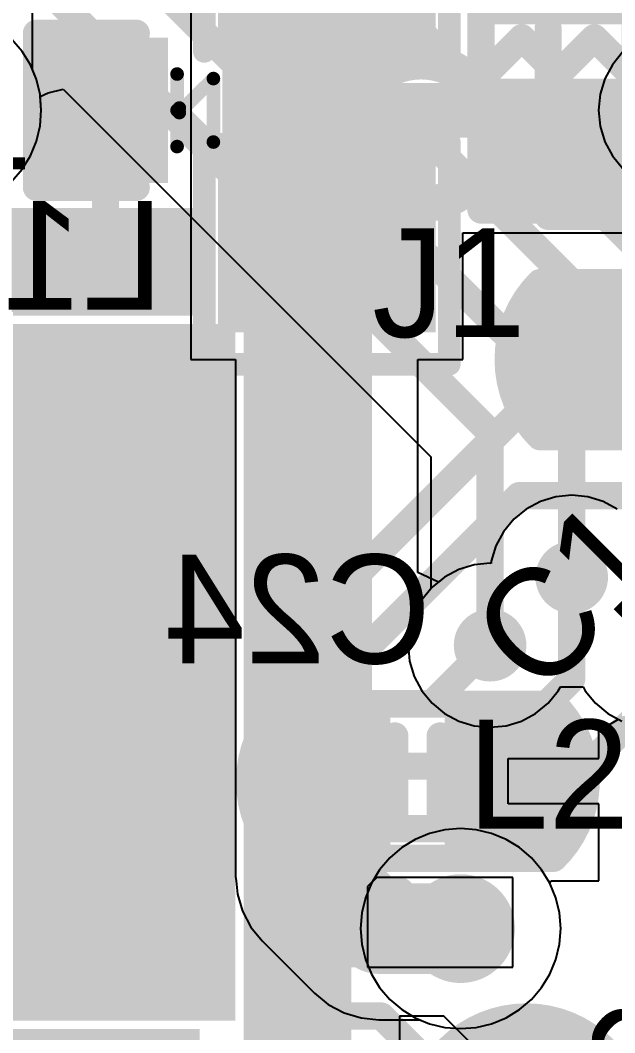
# Model space of a CAD drawing. Extents: x 122.9 to 153, y 141.4 to 165.6.
# Drawn here: x 142.27 to 145.6, y 153.17 to 158.84 of the extents above; entities that cross this region are included whole.
import ezdxf

# ---------------------------------------------------------------- set-up
doc = ezdxf.new("R2010")
doc.units = 0
doc.layers.get('0').update_dxf_attribs({"linetype": 'CONTINUOUS'})
for name, color, linetype in [('BOTTOMLAYER', 5, 'CONTINUOUS'), ('BOTTOMOVERLAY', 54, 'CONTINUOUS'), ('BOTTOMPASTE', 16, 'CONTINUOUS'), ('BOTTOMSOLDER', 6, 'CONTINUOUS'), ('MIDLAYER1', 16, 'CONTINUOUS'), ('MIDLAYER2', 76, 'CONTINUOUS'), ('MULTILAYER', 9, 'CONTINUOUS'), ('TOPLAYER', 1, 'CONTINUOUS'), ('TOPOVERLAY', 2, 'CONTINUOUS'), ('TOPPASTE', 8, 'CONTINUOUS'), ('TOPSOLDER', 216, 'CONTINUOUS')]:
    doc.layers.add(name, color=color, linetype=linetype)

# ---------------------------------------------------------------- blocks, each defined once
blk = doc.blocks.new('C0402_25')
at = {"layer": 'TOPLAYER'}
for points in [[(-0.762003, -0.304803), (-0.254003, -0.304803), (-0.762003, 0.304797), (-0.254003, 0.304797)], [(0.253997, -0.3048), (0.761997, -0.3048), (0.253997, 0.3048), (0.761997, 0.3048)]]:
    blk.add_solid(points, dxfattribs=at)
at = {"layer": 'TOPOVERLAY', "const_width": 0.1524}
for points in [[(-0.762005, -0.431797, -0.413008), (-0.762005, 0.431792)], [(0.762, 0.431803, -0.423003), (0.762, -0.431797)]]:
    blk.add_lwpolyline(points, format="xyb", dxfattribs=at)
at = {"layer": 'TOPOVERLAY', "const_width": 0.0762}
for points in [[(-0.800105, 0.431792, 1), (-0.723905, 0.431792, 1)], [(-0.8001, 0.431797, 1), (-0.7239, 0.431797, 1)], [(0.723897, 0.431795, 1), (0.800097, 0.431795, 1)], [(0.7239, 0.431803, 1), (0.8001, 0.431803, 1)], [(-0.1651, 0.253997, 1), (-0.0889, 0.253997, 1)], [(0.088903, 0.254, 1), (0.165103, 0.254, 1)], [(-0.1651, -0.254, 1), (-0.0889, -0.254, 1)], [(0.0889, -0.254005, 1), (0.1651, -0.254005, 1)], [(-0.800105, -0.431797, 1), (-0.723905, -0.431797, 1)], [(-0.8001, -0.431797, 1), (-0.7239, -0.431797, 1)], [(0.7239, -0.431797, 1), (0.8001, -0.431797, 1)], [(0.7239, -0.4318, 1), (0.8001, -0.4318, 1)]]:
    blk.add_lwpolyline(points, format="xyb", close=True, dxfattribs=at)
at = {"layer": 'TOPOVERLAY', "const_width": 0.1524}
for points in [[(-0.762, 0.431797), (0.761997, 0.431795)], [(-0.127, -0.254), (-0.127, 0.253997)], [(0.127, -0.254005), (0.127003, 0.254)], [(-0.762, -0.431797), (0.762, -0.4318)]]:
    blk.add_lwpolyline(points, dxfattribs=at)
at = {"layer": 'TOPPASTE'}
for points in [[(-0.762003, -0.304803), (-0.254003, -0.304803), (-0.762003, 0.304797), (-0.254003, 0.304797)], [(0.253997, -0.3048), (0.761997, -0.3048), (0.253997, 0.3048), (0.761997, 0.3048)]]:
    blk.add_solid(points, dxfattribs=at)
at = {"layer": 'TOPSOLDER'}
for points in [[(-0.863603, -0.406403), (-0.152403, -0.406403), (-0.863603, 0.406397), (-0.152403, 0.406397)], [(0.152397, -0.4064), (0.863597, -0.4064), (0.152397, 0.4064), (0.863597, 0.4064)]]:
    blk.add_solid(points, dxfattribs=at)
blk = doc.blocks.new('C0402_28')
at = {"layer": 'TOPLAYER'}
for points in [[(-0.761995, -0.304803), (-0.253995, -0.304803), (-0.761995, 0.304797), (-0.253995, 0.304797)], [(0.253997, -0.3048), (0.761997, -0.3048), (0.253997, 0.3048), (0.761997, 0.3048)]]:
    blk.add_solid(points, dxfattribs=at)
at = {"layer": 'TOPOVERLAY', "const_width": 0.1524}
for points in [[(-0.762005, -0.431797, -0.413008), (-0.762005, 0.431792)], [(0.761995, 0.431803, -0.423003), (0.761995, -0.431797)]]:
    blk.add_lwpolyline(points, format="xyb", dxfattribs=at)
at = {"layer": 'TOPOVERLAY', "const_width": 0.0762}
for points in [[(-0.800105, 0.431792, 1), (-0.723905, 0.431792, 1)], [(-0.8001, 0.431795, 1), (-0.7239, 0.431795, 1)], [(0.723895, 0.431803, 1), (0.800095, 0.431803, 1)], [(0.7239, 0.431795, 1), (0.8001, 0.431795, 1)], [(-0.1651, 0.254, 1), (-0.0889, 0.254, 1)], [(0.088903, 0.254, 1), (0.165103, 0.254, 1)], [(-0.1651, -0.254, 1), (-0.0889, -0.254, 1)], [(0.088903, -0.254, 1), (0.165103, -0.254, 1)], [(-0.800105, -0.431797, 1), (-0.723905, -0.431797, 1)], [(-0.800103, -0.4318, 1), (-0.723903, -0.4318, 1)], [(0.723895, -0.431797, 1), (0.800095, -0.431797, 1)], [(0.7239, -0.4318, 1), (0.8001, -0.4318, 1)]]:
    blk.add_lwpolyline(points, format="xyb", close=True, dxfattribs=at)
at = {"layer": 'TOPOVERLAY', "const_width": 0.1524}
for points in [[(0.762, 0.431795), (-0.762, 0.431795)], [(-0.127, -0.254), (-0.127, 0.254)], [(0.127003, -0.254), (0.127003, 0.254)], [(0.762, -0.4318), (-0.762003, -0.4318)]]:
    blk.add_lwpolyline(points, dxfattribs=at)
at = {"layer": 'TOPPASTE'}
for points in [[(-0.761995, -0.304803), (-0.253995, -0.304803), (-0.761995, 0.304797), (-0.253995, 0.304797)], [(0.253997, -0.3048), (0.761997, -0.3048), (0.253997, 0.3048), (0.761997, 0.3048)]]:
    blk.add_solid(points, dxfattribs=at)
at = {"layer": 'TOPSOLDER'}
for points in [[(-0.863595, -0.406403), (-0.152395, -0.406403), (-0.863595, 0.406397), (-0.152395, 0.406397)], [(0.152397, -0.4064), (0.863597, -0.4064), (0.152397, 0.4064), (0.863597, 0.4064)]]:
    blk.add_solid(points, dxfattribs=at)
blk = doc.blocks.new('L0603_B_36')
at = {"layer": 'BOTTOMLAYER'}
for points in [[(-1.2192, -0.508), (-0.3048, -0.508), (-1.2192, 0.508), (-0.3048, 0.508)], [(0.3048, -0.508), (1.2192, -0.508), (0.3048, 0.508), (1.2192, 0.508)]]:
    blk.add_solid(points, dxfattribs=at)
at = {"layer": 'BOTTOMOVERLAY', "const_width": 0.127}
for points in [[(-1.4986, -0.6858), (-1.4986, 0.685805)], [(-0.253997, 0.685803), (-1.4986, 0.685805)], [(0.254, 0.685803), (1.4986, 0.685805)], [(1.4986, -0.6858), (1.4986, 0.685805)], [(-0.254, -0.6858), (-1.4986, -0.6858)], [(1.4986, -0.6858), (0.254003, -0.6858)]]:
    blk.add_lwpolyline(points, dxfattribs=at)
at = {"layer": 'BOTTOMOVERLAY'}
for points, const_width in [([(-1.53035, 0.685805, 1), (-1.46685, 0.685805, 1)], 0.0635), ([(-1.53035, 0.685805, 1), (-1.46685, 0.685805, 1)], 0.0635), ([(-0.285747, 0.685803, 1), (-0.222247, 0.685803, 1)], 0.0635), ([(0.22225, 0.685803, 1), (0.28575, 0.685803, 1)], 0.0635), ([(1.46685, 0.685805, 1), (1.53035, 0.685805, 1)], 0.0635), ([(1.46685, 0.685805, 1), (1.53035, 0.685805, 1)], 0.0635), ([(0.083843, 0.268508, 1), (0.160043, 0.268508, 1)], 0.0762), ([(0.083843, 0.031486, 1), (0.160043, 0.031486, 1)], 0.0762), ([(0.083843, -0.031488, 1), (0.160043, -0.031488, 1)], 0.0762), ([(0.083843, -0.268511, 1), (0.160043, -0.268511, 1)], 0.0762), ([(-1.53035, -0.6858, 1), (-1.46685, -0.6858, 1)], 0.0635), ([(-1.53035, -0.6858, 1), (-1.46685, -0.6858, 1)], 0.0635), ([(-0.28575, -0.6858, 1), (-0.22225, -0.6858, 1)], 0.0635), ([(0.222253, -0.6858, 1), (0.285753, -0.6858, 1)], 0.0635), ([(1.46685, -0.6858, 1), (1.53035, -0.6858, 1)], 0.0635), ([(1.46685, -0.6858, 1), (1.53035, -0.6858, 1)], 0.0635)]:
    blk.add_lwpolyline(points, format="xyb", close=True, dxfattribs=dict(at, const_width=const_width))
at = {"layer": 'BOTTOMOVERLAY', "const_width": 0.1524}
for points in [[(0.121943, 0.031486, -2.04157), (0.121943, 0.268508)], [(0.121943, -0.268511, -2.04157), (0.121943, -0.031488)]]:
    blk.add_lwpolyline(points, format="xyb", dxfattribs=at)
at = {"layer": 'BOTTOMPASTE'}
for points in [[(-1.2192, -0.508), (-0.3048, -0.508), (-1.2192, 0.508), (-0.3048, 0.508)], [(0.3048, -0.508), (1.2192, -0.508), (0.3048, 0.508), (1.2192, 0.508)]]:
    blk.add_solid(points, dxfattribs=at)
at = {"layer": 'BOTTOMSOLDER'}
for points in [[(-1.3208, -0.6096), (-0.2032, -0.6096), (-1.3208, 0.6096), (-0.2032, 0.6096)], [(0.2032, -0.6096), (1.3208, -0.6096), (0.2032, 0.6096), (1.3208, 0.6096)]]:
    blk.add_solid(points, dxfattribs=at)
blk = doc.blocks.new('R0402_B_39')
at = {"layer": 'BOTTOMLAYER'}
for points in [[(-0.762, -0.304803), (-0.254, -0.304803), (-0.762, 0.304797), (-0.254, 0.304797)], [(0.254, -0.304803), (0.762, -0.304803), (0.254, 0.304797), (0.762, 0.304797)]]:
    blk.add_solid(points, dxfattribs=at)
at = {"layer": 'BOTTOMOVERLAY', "const_width": 0.1524}
for points in [[(-0.888997, -0.431795), (-0.889, 0.431797)], [(0.889, 0.431797), (-0.889, 0.431797)], [(-0.0762, 0.203197), (0.1524, 0.431797)], [(0.888997, -0.431795), (0.889, 0.431797)], [(0.127, -0.000003), (-0.0762, 0.203197)], [(-0.0762, -0.203203), (0.127, -0.000003)], [(0.152397, -0.4318), (-0.0762, -0.203203)], [(0.888997, -0.431795), (-0.888997, -0.431795)]]:
    blk.add_lwpolyline(points, dxfattribs=at)
at = {"layer": 'BOTTOMOVERLAY', "const_width": 0.0762}
for points in [[(-0.9271, 0.431797, 1), (-0.8509, 0.431797, 1)], [(-0.9271, 0.431797, 1), (-0.8509, 0.431797, 1)], [(0.1143, 0.431797, 1), (0.1905, 0.431797, 1)], [(0.8509, 0.431797, 1), (0.9271, 0.431797, 1)], [(0.8509, 0.431797, 1), (0.9271, 0.431797, 1)], [(-0.1143, 0.203197, 1), (-0.0381, 0.203197, 1)], [(-0.1143, 0.203197, 1), (-0.0381, 0.203197, 1)], [(0.0889, -0.000003, 1), (0.1651, -0.000003, 1)], [(0.0889, -0.000003, 1), (0.1651, -0.000003, 1)], [(-0.1143, -0.203203, 1), (-0.0381, -0.203203, 1)], [(-0.1143, -0.203203, 1), (-0.0381, -0.203203, 1)], [(-0.927097, -0.431795, 1), (-0.850897, -0.431795, 1)], [(-0.927097, -0.431795, 1), (-0.850897, -0.431795, 1)], [(0.114297, -0.4318, 1), (0.190497, -0.4318, 1)], [(0.850897, -0.431795, 1), (0.927097, -0.431795, 1)], [(0.850897, -0.431795, 1), (0.927097, -0.431795, 1)]]:
    blk.add_lwpolyline(points, format="xyb", close=True, dxfattribs=at)
at = {"layer": 'BOTTOMPASTE'}
for points in [[(-0.762, -0.304803), (-0.254, -0.304803), (-0.762, 0.304797), (-0.254, 0.304797)], [(0.254, -0.304803), (0.762, -0.304803), (0.254, 0.304797), (0.762, 0.304797)]]:
    blk.add_solid(points, dxfattribs=at)
at = {"layer": 'BOTTOMSOLDER'}
for points in [[(-0.8636, -0.406403), (-0.1524, -0.406403), (-0.8636, 0.406397), (-0.1524, 0.406397)], [(0.1524, -0.406403), (0.8636, -0.406403), (0.1524, 0.406397), (0.8636, 0.406397)]]:
    blk.add_solid(points, dxfattribs=at)
blk = doc.blocks.new('QFN48_5X5_43')
at = {"layer": 'TOPLAYER'}
for points in [[(-2.099993, 1.850004), (-2.099993, 2.000001), (-2.499992, 1.850004), (-2.499992, 2.000001)], [(-1.849999, -1.849999), (1.849999, -1.849999), (-1.849999, 1.849999), (1.849999, 1.849999)], [(-2.099996, 1.500002), (-2.099996, 1.649999), (-2.499995, 1.500002), (-2.499995, 1.649999)], [(-2.099996, 1.150005), (-2.099996, 1.300002), (-2.499995, 1.150005), (-2.499995, 1.300002)], [(-2.099993, 0.800003), (-2.099993, 0.950001), (-2.499992, 0.800003), (-2.499992, 0.950001)], [(-2.099996, 0.450004), (-2.099996, 0.600001), (-2.499995, 0.450004), (-2.499995, 0.600001)], [(-2.099996, 0.100005), (-2.099996, 0.250002), (-2.499995, 0.100005), (-2.499995, 0.250002)], [(-2.099996, -0.249994), (-2.099996, -0.099997), (-2.499995, -0.249994), (-2.499995, -0.099997)], [(-2.099996, -0.599996), (-2.099996, -0.449999), (-2.499995, -0.599996), (-2.499995, -0.449999)], [(-2.099993, -0.949993), (-2.099993, -0.799996), (-2.499992, -0.949993), (-2.499992, -0.799996)], [(-2.099993, -1.29999), (-2.099993, -1.149993), (-2.499992, -1.29999), (-2.499992, -1.149993)], [(-2.099996, -1.649992), (-2.099996, -1.499994), (-2.499995, -1.649992), (-2.499995, -1.499994)], [(-2.099996, -1.999988), (-2.099996, -1.849991), (-2.499995, -1.999988), (-2.499995, -1.849991)], [(-1.649994, -2.499995), (-1.499997, -2.499995), (-1.649994, -2.099996), (-1.499997, -2.099996)], [(-1.299995, -2.499992), (-1.149998, -2.499992), (-1.299995, -2.099993), (-1.149998, -2.099993)], [(-0.949996, -2.499992), (-0.799998, -2.499992), (-0.949996, -2.099993), (-0.799998, -2.099993)], [(-2.099993, -2.34999), (-2.099993, -2.199993), (-2.499992, -2.34999), (-2.499992, -2.199993)]]:
    blk.add_solid(points, dxfattribs=at)
at = {"layer": 'TOPOVERLAY', "const_width": 0.1524}
blk.add_lwpolyline([(-2.000001, -2.599997), (-2.6, -2.599995)], dxfattribs=at)
at = {"layer": 'TOPOVERLAY', "const_width": 0.0762}
for points in [[(-2.6381, -2.599995, 1), (-2.5619, -2.599995, 1)], [(-2.038101, -2.599997, 1), (-1.961901, -2.599997, 1)]]:
    blk.add_lwpolyline(points, format="xyb", close=True, dxfattribs=at)
at = {"layer": 'TOPPASTE'}
for points in [[(-2.099993, 1.850004), (-2.099993, 2.000001), (-2.499992, 1.850004), (-2.499992, 2.000001)], [(-1.849999, -1.849999), (1.849999, -1.849999), (-1.849999, 1.849999), (1.849999, 1.849999)], [(-2.099996, 1.500002), (-2.099996, 1.649999), (-2.499995, 1.500002), (-2.499995, 1.649999)], [(-2.099996, 1.150005), (-2.099996, 1.300002), (-2.499995, 1.150005), (-2.499995, 1.300002)], [(-2.099993, 0.800003), (-2.099993, 0.950001), (-2.499992, 0.800003), (-2.499992, 0.950001)], [(-2.099996, 0.450004), (-2.099996, 0.600001), (-2.499995, 0.450004), (-2.499995, 0.600001)], [(-2.099996, 0.100005), (-2.099996, 0.250002), (-2.499995, 0.100005), (-2.499995, 0.250002)], [(-2.099996, -0.249994), (-2.099996, -0.099997), (-2.499995, -0.249994), (-2.499995, -0.099997)], [(-2.099996, -0.599996), (-2.099996, -0.449999), (-2.499995, -0.599996), (-2.499995, -0.449999)], [(-2.099993, -0.949993), (-2.099993, -0.799996), (-2.499992, -0.949993), (-2.499992, -0.799996)], [(-2.099993, -1.29999), (-2.099993, -1.149993), (-2.499992, -1.29999), (-2.499992, -1.149993)], [(-2.099996, -1.649992), (-2.099996, -1.499994), (-2.499995, -1.649992), (-2.499995, -1.499994)], [(-2.099996, -1.999988), (-2.099996, -1.849991), (-2.499995, -1.999988), (-2.499995, -1.849991)], [(-1.649994, -2.499995), (-1.499997, -2.499995), (-1.649994, -2.099996), (-1.499997, -2.099996)], [(-1.299995, -2.499992), (-1.149998, -2.499992), (-1.299995, -2.099993), (-1.149998, -2.099993)], [(-0.949996, -2.499992), (-0.799998, -2.499992), (-0.949996, -2.099993), (-0.799998, -2.099993)], [(-2.099993, -2.34999), (-2.099993, -2.199993), (-2.499992, -2.34999), (-2.499992, -2.199993)]]:
    blk.add_solid(points, dxfattribs=at)
at = {"layer": 'TOPSOLDER'}
for points in [[(-1.751594, 1.998401), (-1.398397, 1.998401), (-1.751594, 2.6016), (-1.398397, 2.6016)], [(-1.401595, 1.998401), (-1.048398, 1.998401), (-1.401595, 2.6016), (-1.048398, 2.6016)], [(-1.051596, 1.998401), (-0.698398, 1.998401), (-1.051596, 2.6016), (-0.698398, 2.6016)], [(-1.998393, 1.748404), (-1.998393, 2.101601), (-2.601592, 1.748404), (-2.601592, 2.101601)], [(-1.951599, -1.951599), (1.951599, -1.951599), (-1.951599, 1.951599), (1.951599, 1.951599)], [(-1.998396, 1.398402), (-1.998396, 1.751599), (-2.601595, 1.398402), (-2.601595, 1.751599)], [(-1.998396, 1.048405), (-1.998396, 1.401602), (-2.601595, 1.048405), (-2.601595, 1.401602)], [(-1.998393, 0.698403), (-1.998393, 1.051601), (-2.601592, 0.698403), (-2.601592, 1.051601)], [(-1.998396, 0.348404), (-1.998396, 0.701601), (-2.601595, 0.348404), (-2.601595, 0.701601)], [(-1.998396, -0.001595), (-1.998396, 0.351602), (-2.601595, -0.001595), (-2.601595, 0.351602)], [(-1.998396, -0.351594), (-1.998396, 0.001603), (-2.601595, -0.351594), (-2.601595, 0.001603)], [(-1.998396, -0.701596), (-1.998396, -0.348399), (-2.601595, -0.701596), (-2.601595, -0.348399)], [(-1.998393, -1.051593), (-1.998393, -0.698396), (-2.601592, -1.051593), (-2.601592, -0.698396)], [(-1.998393, -1.40159), (-1.998393, -1.048393), (-2.601592, -1.40159), (-2.601592, -1.048393)], [(-1.998396, -1.751592), (-1.998396, -1.398394), (-2.601595, -1.751592), (-2.601595, -1.398394)], [(-1.998396, -2.101588), (-1.998396, -1.748391), (-2.601595, -2.101588), (-2.601595, -1.748391)], [(-1.751594, -2.601595), (-1.398397, -2.601595), (-1.751594, -1.998396), (-1.398397, -1.998396)], [(-1.401595, -2.601592), (-1.048398, -2.601592), (-1.401595, -1.998393), (-1.048398, -1.998393)], [(-1.051596, -2.601592), (-0.698398, -2.601592), (-1.051596, -1.998393), (-0.698398, -1.998393)], [(-1.998393, -2.45159), (-1.998393, -2.098393), (-2.601592, -2.45159), (-2.601592, -2.098393)]]:
    blk.add_solid(points, dxfattribs=at)
blk = doc.blocks.new('LED_0402_46')
at = {"layer": 'TOPLAYER'}
for points in [[(-0.761997, -0.3048), (-0.253997, -0.3048), (-0.761997, 0.3048), (-0.253997, 0.3048)], [(0.253997, -0.3048), (0.761997, -0.3048), (0.253997, 0.3048), (0.761997, 0.3048)]]:
    blk.add_solid(points, dxfattribs=at)
at = {"layer": 'TOPOVERLAY'}
for points, const_width in [([(-0.889, 0.4318), (-0.889, -0.4318)], 0.1524), ([(-0.3302, 0.4318), (-0.889, 0.4318)], 0.1524), ([(0.889, 0.4318), (0.3302, 0.4318)], 0.1524), ([(0.889, 0.4318), (0.889, -0.4318)], 0.1524), ([(0.1016, 0.2032), (0.1016, 0)], 0.0762), ([(-0.1016, 0.1778), (-0.1016, -0.1778)], 0.0762), ([(0.0889, -0.0127), (-0.1016, 0.1778)], 0.0762), ([(0.0889, 0.0127), (-0.1016, -0.1778)], 0.0762), ([(0.1016, 0), (0.1016, -0.2032)], 0.0762), ([(-0.3302, -0.4318), (-0.889, -0.4318)], 0.1524), ([(0.889, -0.4318), (0.3302, -0.4318)], 0.1524)]:
    blk.add_lwpolyline(points, dxfattribs=dict(at, const_width=const_width))
for points, const_width in [([(-0.9271, 0.4318, 1), (-0.8509, 0.4318, 1)], 0.0762), ([(-0.9271, 0.4318, 1), (-0.8509, 0.4318, 1)], 0.0762), ([(-0.3683, 0.4318, 1), (-0.2921, 0.4318, 1)], 0.0762), ([(0.2921, 0.4318, 1), (0.3683, 0.4318, 1)], 0.0762), ([(0.8509, 0.4318, 1), (0.9271, 0.4318, 1)], 0.0762), ([(0.8509, 0.4318, 1), (0.9271, 0.4318, 1)], 0.0762), ([(0.08255, 0.2032, 1), (0.12065, 0.2032, 1)], 0.0381), ([(-0.12065, 0.1778, 1), (-0.08255, 0.1778, 1)], 0.0381), ([(-0.12065, 0.1778, 1), (-0.08255, 0.1778, 1)], 0.0381), ([(0.06985, 0.0127, 1), (0.10795, 0.0127, 1)], 0.0381), ([(0.06985, -0.0127, 1), (0.10795, -0.0127, 1)], 0.0381), ([(0.08255, 0, 1), (0.12065, 0, 1)], 0.0381), ([(0.08255, 0, 1), (0.12065, 0, 1)], 0.0381), ([(-0.12065, -0.1778, 1), (-0.08255, -0.1778, 1)], 0.0381), ([(-0.12065, -0.1778, 1), (-0.08255, -0.1778, 1)], 0.0381), ([(0.08255, -0.2032, 1), (0.12065, -0.2032, 1)], 0.0381), ([(-0.9271, -0.4318, 1), (-0.8509, -0.4318, 1)], 0.0762), ([(-0.9271, -0.4318, 1), (-0.8509, -0.4318, 1)], 0.0762), ([(-0.3683, -0.4318, 1), (-0.2921, -0.4318, 1)], 0.0762), ([(0.2921, -0.4318, 1), (0.3683, -0.4318, 1)], 0.0762), ([(0.8509, -0.4318, 1), (0.9271, -0.4318, 1)], 0.0762), ([(0.8509, -0.4318, 1), (0.9271, -0.4318, 1)], 0.0762)]:
    blk.add_lwpolyline(points, format="xyb", close=True, dxfattribs=dict(at, const_width=const_width))
at = {"layer": 'TOPPASTE'}
for points in [[(-0.761997, -0.3048), (-0.253997, -0.3048), (-0.761997, 0.3048), (-0.253997, 0.3048)], [(0.253997, -0.3048), (0.761997, -0.3048), (0.253997, 0.3048), (0.761997, 0.3048)]]:
    blk.add_solid(points, dxfattribs=at)
at = {"layer": 'TOPSOLDER'}
for points in [[(-0.863597, -0.4064), (-0.152397, -0.4064), (-0.863597, 0.4064), (-0.152397, 0.4064)], [(0.152397, -0.4064), (0.863597, -0.4064), (0.152397, 0.4064), (0.863597, 0.4064)]]:
    blk.add_solid(points, dxfattribs=at)
blk = doc.blocks.new('SIP2PL_1MM_SMT_50')
at = {"layer": 'TOPOVERLAY', "const_width": 0.1524}
for points in [[(2.150001, -1.599999), (2.150001, 0.800003)], [(2.150001, -1.599999), (1.1, -1.599999)]]:
    blk.add_lwpolyline(points, dxfattribs=at)
at = {"layer": 'TOPOVERLAY'}
for points, const_width in [([(1.0619, -1.599999, 1), (1.1381, -1.599999, 1)], 0.0762), ([(2.111901, -1.599999, 1), (2.188101, -1.599999, 1)], 0.0762), ([(2.111901, -1.599999, 1), (2.188101, -1.599999, 1)], 0.0762), ([(2.0828, -2.3114, 1), (1.282802, -2.3114, 1)], 0.2), ([(1.232802, -2.3114, 1), (1.332801, -2.3114, 1)], 0.1), ([(2.0328, -2.3114, 1), (2.1328, -2.3114, 1)], 0.1)]:
    blk.add_lwpolyline(points, format="xyb", close=True, dxfattribs=dict(at, const_width=const_width))
blk = doc.blocks.new('C0402_B_51')
at = {"layer": 'BOTTOMLAYER'}
for points in [[(-0.761997, -0.3048), (-0.253997, -0.3048), (-0.761997, 0.3048), (-0.253997, 0.3048)], [(0.253997, -0.3048), (0.761997, -0.3048), (0.253997, 0.3048), (0.761997, 0.3048)]]:
    blk.add_solid(points, dxfattribs=at)
at = {"layer": 'BOTTOMOVERLAY', "const_width": 0.1524}
for points in [[(-0.762003, -0.431792, -0.413008), (-0.762003, 0.431797)], [(0.761995, 0.4318, -0.423003), (0.761995, -0.4318)]]:
    blk.add_lwpolyline(points, format="xyb", dxfattribs=at)
at = {"layer": 'BOTTOMOVERLAY', "const_width": 0.0762}
for points in [[(-0.800103, 0.431797, 1), (-0.723903, 0.431797, 1)], [(-0.8001, 0.4318, 1), (-0.7239, 0.4318, 1)], [(0.723895, 0.4318, 1), (0.800095, 0.4318, 1)], [(0.7239, 0.4318, 1), (0.8001, 0.4318, 1)], [(-0.1651, 0.254, 1), (-0.0889, 0.254, 1)], [(0.0889, 0.254, 1), (0.1651, 0.254, 1)], [(-0.1651, -0.254, 1), (-0.0889, -0.254, 1)], [(0.0889, -0.254, 1), (0.1651, -0.254, 1)], [(-0.800103, -0.431792, 1), (-0.723903, -0.431792, 1)], [(-0.8001, -0.431795, 1), (-0.7239, -0.431795, 1)], [(0.723895, -0.4318, 1), (0.800095, -0.4318, 1)], [(0.7239, -0.431795, 1), (0.8001, -0.431795, 1)]]:
    blk.add_lwpolyline(points, format="xyb", close=True, dxfattribs=at)
at = {"layer": 'BOTTOMOVERLAY', "const_width": 0.1524}
for points in [[(-0.762, 0.4318), (0.762, 0.4318)], [(-0.127, -0.254), (-0.127, 0.254)], [(0.127, -0.254), (0.127, 0.254)], [(-0.762, -0.431795), (0.762, -0.431795)]]:
    blk.add_lwpolyline(points, dxfattribs=at)
at = {"layer": 'BOTTOMPASTE'}
for points in [[(-0.761997, -0.3048), (-0.253997, -0.3048), (-0.761997, 0.3048), (-0.253997, 0.3048)], [(0.253997, -0.3048), (0.761997, -0.3048), (0.253997, 0.3048), (0.761997, 0.3048)]]:
    blk.add_solid(points, dxfattribs=at)
at = {"layer": 'BOTTOMSOLDER'}
for points in [[(-0.863597, -0.4064), (-0.152397, -0.4064), (-0.863597, 0.4064), (-0.152397, 0.4064)], [(0.152397, -0.4064), (0.863597, -0.4064), (0.152397, 0.4064), (0.863597, 0.4064)]]:
    blk.add_solid(points, dxfattribs=at)

msp = doc.modelspace()

# ---------------------------------------------------------------- linework, layer by layer
at = {"layer": 'BOTTOMLAYER'}
for p, q in [((142.338059, 158.562058), (142.338059, 160.008146)), ((143.224601, 159.883599), (143.224601, 158.461205)), ((142.360693, 158.507415), (142.338059, 158.562058)), ((142.381227, 158.421888), (142.360693, 158.507415)), ((143.224598, 158.461207), (143.224595, 158.359597)), ((143.224601, 158.461205), (143.224598, 158.461207)), ((142.388128, 158.334202), (142.381227, 158.421888)), ((142.381227, 158.246516), (142.388128, 158.334202)), ((143.224595, 158.359597), (143.224601, 158.359597)), ((143.224601, 158.359597), (143.224601, 156.937202)), ((142.360693, 158.160989), (142.381227, 158.246516)), ((142.327033, 158.079727), (142.360693, 158.160989)), ((142.281077, 158.004734), (142.327033, 158.079727)), ((142.223952, 157.93785), (142.281077, 158.004734)), ((144.748601, 156.937202), (144.748601, 157.648402)), ((144.748601, 157.648402), (145.840798, 157.648402)), ((143.224601, 156.937202), (143.476144, 156.937202)), ((143.476144, 156.937202), (143.476144, 154.803599)), ((144.497062, 155.745472), (144.497062, 156.937202)), ((144.497062, 156.937202), (144.748601, 156.937202)), ((145.358201, 156.177414), (145.268574, 156.168588)), ((145.447827, 156.168588), (145.358201, 156.177414)), ((145.182392, 156.142444), (145.102964, 156.09999)), ((145.268574, 156.168588), (145.182392, 156.142444)), ((145.534009, 156.142444), (145.447827, 156.168588)), ((145.613438, 156.09999), (145.534009, 156.142444)), ((145.102964, 156.09999), (145.033347, 156.042855)), ((145.033347, 156.042855), (144.976212, 155.973239)), ((144.976212, 155.973239), (144.933759, 155.893811)), ((144.933759, 155.893811), (144.907615, 155.807628)), ((144.811374, 155.787588), (144.725192, 155.761444)), ((144.901001, 155.796414), (144.811374, 155.787588)), ((144.906456, 155.795876), (144.901001, 155.796414)), ((144.907615, 155.807628), (144.906456, 155.795876)), ((144.61187, 155.691175), (144.497062, 155.745472)), ((144.725192, 155.761444), (144.645764, 155.71899)), ((144.645764, 155.71899), (144.61187, 155.691175)), ((145.510598, 154.857991), (145.619531, 154.923284)), ((145.510598, 154.702002), (145.510598, 154.857991)), ((143.476144, 154.803599), (143.476144, 154.041599)), ((145.002344, 154.448002), (145.002344, 154.702002)), ((145.002344, 154.702002), (145.510598, 154.702002)), ((145.510598, 154.448002), (145.002344, 154.448002)), ((145.510598, 154.016202), (145.510598, 154.448002)), ((143.476144, 154.041599), (143.478603, 154.016631)), ((143.478603, 154.016631), (143.478603, 154.016202)), ((143.478603, 154.016202), (143.478646, 154.016202)), ((143.478646, 154.016202), (143.485951, 153.942014)), ((145.235333, 154.003974), (145.242181, 154.016202)), ((145.268993, 153.922715), (145.235333, 154.003974)), ((145.242181, 154.016202), (145.510598, 154.016202)), ((143.485951, 153.942014), (143.515001, 153.846256)), ((145.289527, 153.837188), (145.268993, 153.922715)), ((143.515001, 153.846256), (143.562172, 153.758003)), ((145.296428, 153.749502), (145.289527, 153.837188)), ((143.562172, 153.758003), (143.625654, 153.68065)), ((145.289527, 153.661816), (145.296428, 153.749502)), ((143.625654, 153.68065), (143.917751, 153.388553)), ((145.268993, 153.576289), (145.289527, 153.661816)), ((145.235333, 153.495027), (145.268993, 153.576289)), ((145.189377, 153.420034), (145.235333, 153.495027)), ((145.132252, 153.35315), (145.189377, 153.420034)), ((143.917751, 153.388553), (143.995104, 153.325071)), ((145.065369, 153.296026), (145.132252, 153.35315)), ((143.995104, 153.325071), (144.083357, 153.2779)), ((144.990375, 153.250069), (145.065369, 153.296026)), ((144.083357, 153.2779), (144.179115, 153.24885)), ((144.179115, 153.24885), (144.278701, 153.239043)), ((144.278701, 153.239043), (144.508045, 153.239043)), ((144.508045, 153.239043), (144.562688, 153.216409)), ((144.909113, 153.216409), (144.990375, 153.250069)), ((144.562688, 153.216409), (144.648215, 153.195876)), ((144.648215, 153.195876), (144.735901, 153.188975)), ((144.735901, 153.188975), (144.823586, 153.195876)), ((144.823586, 153.195876), (144.909113, 153.216409))]:
    msp.add_line(p, q, dxfattribs=at)
for points, const_width in [([(145.281998, 158.156402), (145.790001, 158.156402)], 0.3048), ([(143.986601, 157.648402), (143.986601, 157.750002)], 0.508), ([(143.986601, 157.648399), (143.986601, 157.648402)], 0.508), ([(143.986601, 157.648399), (143.986603, 157.648397)], 0.508), ([(143.986603, 154.803599), (143.986603, 157.648397)], 0.508), ([(143.986603, 154.041599), (143.986603, 154.803599)], 0.508), ([(143.986603, 154.041599), (144.278701, 153.749502)], 0.508), ([(144.278701, 153.749502), (144.735901, 153.749502)], 0.508)]:
    msp.add_lwpolyline(points, dxfattribs=dict(at, const_width=const_width))
for points, const_width in [([(145.205798, 158.156402, 1), (145.358198, 158.156402, 1)], 0.1524), ([(143.859601, 157.750002, 1), (144.113601, 157.750002, 1)], 0.254), ([(143.859601, 157.648402, 1), (144.113601, 157.648402, 1)], 0.254), ([(143.859601, 157.648402, 1), (144.113601, 157.648402, 1)], 0.254), ([(143.859601, 157.648399, 1), (144.113601, 157.648399, 1)], 0.254), ([(143.859601, 157.648399, 1), (144.113601, 157.648399, 1)], 0.254), ([(143.859603, 157.648397, 1), (144.113603, 157.648397, 1)], 0.254), ([(143.859603, 157.648397, 1), (144.113603, 157.648397, 1)], 0.254), ([(142.945201, 156.708602, 1), (143.148401, 156.708602, 1)], 0.2032), ([(142.437201, 156.200602, 1), (142.640401, 156.200602, 1)], 0.2032), ([(142.945201, 155.692602, 1), (143.148401, 155.692602, 1)], 0.2032), ([(145.256601, 155.718002, 1), (145.459801, 155.718002, 1)], 0.2032), ([(144.799401, 155.337002, 1), (145.002601, 155.337002, 1)], 0.2032), ([(142.437201, 155.184602, 1), (142.640401, 155.184602, 1)], 0.2032), ([(143.859603, 154.803599, 1), (144.113603, 154.803599, 1)], 0.254), ([(143.859603, 154.803599, 1), (144.113603, 154.803599, 1)], 0.254), ([(142.945201, 154.676602, 1), (143.148401, 154.676602, 1)], 0.2032), ([(142.437201, 154.168602, 1), (142.640401, 154.168602, 1)], 0.2032), ([(143.859603, 154.041599, 1), (144.113603, 154.041599, 1)], 0.254), ([(143.859603, 154.041599, 1), (144.113603, 154.041599, 1)], 0.254), ([(144.583501, 153.749502, 1), (144.888301, 153.749502, 1)], 0.3048), ([(144.151701, 153.749502, 1), (144.405701, 153.749502, 1)], 0.254), ([(144.151701, 153.749502, 1), (144.405701, 153.749502, 1)], 0.254), ([(144.608901, 153.749502, 1), (144.862901, 153.749502, 1)], 0.254), ([(142.945201, 153.660602, 1), (143.148401, 153.660602, 1)], 0.2032)]:
    msp.add_lwpolyline(points, format="xyb", close=True, dxfattribs=dict(at, const_width=const_width))
at = {"layer": 'MIDLAYER1'}
for p, q in [((142.281077, 158.66367), (142.223952, 158.730554)), ((142.327033, 158.588677), (142.281077, 158.66367)), ((145.642947, 158.659055), (145.585812, 158.589439)), ((142.360693, 158.507415), (142.327033, 158.588677)), ((145.585812, 158.589439), (145.543359, 158.510011)), ((142.381227, 158.421888), (142.360693, 158.507415)), ((145.543359, 158.510011), (145.517215, 158.423828)), ((142.388128, 158.334202), (142.381227, 158.421888)), ((145.517215, 158.423828), (145.508388, 158.334202)), ((142.381227, 158.246516), (142.388128, 158.334202)), ((145.508388, 158.334202), (145.517215, 158.244576)), ((142.360693, 158.160989), (142.381227, 158.246516)), ((145.517215, 158.244576), (145.543359, 158.158393)), ((142.327033, 158.079727), (142.360693, 158.160989)), ((145.543359, 158.158393), (145.585812, 158.078965)), ((142.281077, 158.004734), (142.327033, 158.079727)), ((145.585812, 158.078965), (145.642947, 158.009349)), ((142.223952, 157.93785), (142.281077, 158.004734)), ((145.358201, 156.177414), (145.268574, 156.168588)), ((145.447827, 156.168588), (145.358201, 156.177414)), ((145.182392, 156.142444), (145.102964, 156.09999)), ((145.268574, 156.168588), (145.182392, 156.142444)), ((145.534009, 156.142444), (145.447827, 156.168588)), ((145.613438, 156.09999), (145.534009, 156.142444)), ((145.102964, 156.09999), (145.033347, 156.042855)), ((145.033347, 156.042855), (144.976212, 155.973239)), ((144.976212, 155.973239), (144.933759, 155.893811)), ((144.933759, 155.893811), (144.907615, 155.807628)), ((144.811374, 155.787588), (144.725192, 155.761444)), ((144.901001, 155.796414), (144.811374, 155.787588)), ((144.906456, 155.795876), (144.901001, 155.796414)), ((144.907615, 155.807628), (144.906456, 155.795876)), ((144.725192, 155.761444), (144.645764, 155.71899)), ((144.645764, 155.71899), (144.576147, 155.661855)), ((144.576147, 155.661855), (144.519012, 155.592239)), ((144.519012, 155.592239), (144.476559, 155.512811)), ((144.476559, 155.512811), (144.450415, 155.426628)), ((144.450415, 155.426628), (144.441588, 155.337002)), ((144.441588, 155.337002), (144.450415, 155.247376)), ((144.450415, 155.247376), (144.476559, 155.161193)), ((144.476559, 155.161193), (144.519012, 155.081765)), ((145.282989, 155.081765), (145.294701, 155.103675)), ((145.294701, 155.103675), (145.421701, 155.103675)), ((145.421701, 155.103675), (145.433412, 155.081765)), ((144.519012, 155.081765), (144.576147, 155.012149)), ((145.225854, 155.012149), (145.282989, 155.081765)), ((145.433412, 155.081765), (145.490547, 155.012149)), ((144.576147, 155.012149), (144.645764, 154.955014)), ((145.156238, 154.955014), (145.225854, 155.012149)), ((145.490547, 155.012149), (145.560164, 154.955014)), ((144.645764, 154.955014), (144.725192, 154.91256)), ((145.076809, 154.91256), (145.156238, 154.955014)), ((145.560164, 154.955014), (145.639592, 154.91256)), ((144.725192, 154.91256), (144.811374, 154.886416)), ((144.811374, 154.886416), (144.901001, 154.87759)), ((144.901001, 154.87759), (144.990627, 154.886416)), ((144.990627, 154.886416), (145.076809, 154.91256)), ((144.648215, 154.303128), (144.562688, 154.282595)), ((144.735901, 154.310029), (144.648215, 154.303128)), ((144.823586, 154.303128), (144.735901, 154.310029)), ((144.909113, 154.282595), (144.823586, 154.303128)), ((144.481426, 154.248935), (144.406432, 154.202978)), ((144.562688, 154.282595), (144.481426, 154.248935)), ((144.990375, 154.248935), (144.909113, 154.282595)), ((145.065369, 154.202978), (144.990375, 154.248935)), ((144.406432, 154.202978), (144.339549, 154.145854)), ((145.132252, 154.145854), (145.065369, 154.202978)), ((144.339549, 154.145854), (144.282424, 154.07897)), ((145.189377, 154.07897), (145.132252, 154.145854)), ((144.282424, 154.07897), (144.236468, 154.003977)), ((145.235333, 154.003977), (145.189377, 154.07897)), ((144.236468, 154.003977), (144.202808, 153.922715)), ((145.268993, 153.922715), (145.235333, 154.003977)), ((144.202808, 153.922715), (144.182275, 153.837188)), ((145.289527, 153.837188), (145.268993, 153.922715)), ((144.182275, 153.837188), (144.175373, 153.749502)), ((145.296428, 153.749502), (145.289527, 153.837188)), ((144.175373, 153.749502), (144.182275, 153.661816)), ((145.289527, 153.661816), (145.296428, 153.749502)), ((144.182275, 153.661816), (144.202808, 153.576289)), ((145.268993, 153.576289), (145.289527, 153.661816)), ((144.202808, 153.576289), (144.236468, 153.495027)), ((145.235333, 153.495027), (145.268993, 153.576289)), ((144.236468, 153.495027), (144.282424, 153.420034)), ((145.189377, 153.420034), (145.235333, 153.495027)), ((144.282424, 153.420034), (144.339549, 153.35315)), ((145.132252, 153.35315), (145.189377, 153.420034)), ((144.339549, 153.35315), (144.406432, 153.296026)), ((145.065369, 153.296026), (145.132252, 153.35315)), ((144.406432, 153.296026), (144.481426, 153.250069)), ((144.990375, 153.250069), (145.065369, 153.296026)), ((144.481426, 153.250069), (144.562688, 153.216409)), ((144.909113, 153.216409), (144.990375, 153.250069)), ((144.562688, 153.216409), (144.648215, 153.195876)), ((144.648215, 153.195876), (144.735901, 153.188975)), ((144.735901, 153.188975), (144.823586, 153.195876)), ((144.823586, 153.195876), (144.909113, 153.216409))]:
    msp.add_line(p, q, dxfattribs=at)
for points, const_width in [([(142.945201, 156.708602, 1), (143.148401, 156.708602, 1)], 0.2032), ([(142.437201, 156.200602, 1), (142.640401, 156.200602, 1)], 0.2032), ([(142.945201, 155.692602, 1), (143.148401, 155.692602, 1)], 0.2032), ([(145.256601, 155.718002, 1), (145.459801, 155.718002, 1)], 0.2032), ([(144.799401, 155.337002, 1), (145.002601, 155.337002, 1)], 0.2032), ([(142.437201, 155.184602, 1), (142.640401, 155.184602, 1)], 0.2032), ([(142.945201, 154.676602, 1), (143.148401, 154.676602, 1)], 0.2032), ([(142.437201, 154.168602, 1), (142.640401, 154.168602, 1)], 0.2032), ([(144.583501, 153.749502, 1), (144.888301, 153.749502, 1)], 0.3048), ([(142.945201, 153.660602, 1), (143.148401, 153.660602, 1)], 0.2032)]:
    msp.add_lwpolyline(points, format="xyb", close=True, dxfattribs=dict(at, const_width=const_width))
at = {"layer": 'MIDLAYER2'}
for p, q in [((142.427302, 158.432947), (142.509811, 158.452756)), ((142.509811, 158.452756), (144.569203, 156.393368)), ((142.381999, 158.412063), (142.427302, 158.432947)), ((142.388128, 158.334202), (142.381999, 158.412063)), ((142.381227, 158.246516), (142.388128, 158.334202)), ((142.360693, 158.160989), (142.381227, 158.246516)), ((142.327033, 158.079727), (142.360693, 158.160989)), ((142.281077, 158.004734), (142.327033, 158.079727)), ((142.223952, 157.93785), (142.281077, 158.004734)), ((144.569203, 156.393368), (144.569203, 155.653395)), ((144.569203, 155.653395), (144.519012, 155.592239)), ((144.519012, 155.592239), (144.476559, 155.512811)), ((144.476559, 155.512811), (144.450415, 155.426628)), ((144.450415, 155.426628), (144.441588, 155.337002)), ((144.441588, 155.337002), (144.450415, 155.247376)), ((144.450415, 155.247376), (144.476559, 155.161193)), ((144.476559, 155.161193), (144.519012, 155.081765)), ((145.282989, 155.081765), (145.294701, 155.103675)), ((145.294701, 155.103675), (145.421701, 155.103675)), ((145.421701, 155.103675), (145.433412, 155.081765)), ((144.519012, 155.081765), (144.576147, 155.012149)), ((145.225854, 155.012149), (145.282989, 155.081765)), ((145.433412, 155.081765), (145.490547, 155.012149)), ((144.576147, 155.012149), (144.645764, 154.955014)), ((145.156238, 154.955014), (145.225854, 155.012149)), ((145.490547, 155.012149), (145.560164, 154.955014)), ((144.645764, 154.955014), (144.725192, 154.91256)), ((145.076809, 154.91256), (145.156238, 154.955014)), ((145.560164, 154.955014), (145.639592, 154.91256)), ((144.725192, 154.91256), (144.811374, 154.886416)), ((144.811374, 154.886416), (144.901001, 154.87759)), ((144.901001, 154.87759), (144.990627, 154.886416)), ((144.990627, 154.886416), (145.076809, 154.91256)), ((144.648215, 154.303128), (144.562688, 154.282595)), ((144.735901, 154.310029), (144.648215, 154.303128)), ((144.823586, 154.303128), (144.735901, 154.310029)), ((144.909113, 154.282595), (144.823586, 154.303128)), ((144.481426, 154.248935), (144.406432, 154.202978)), ((144.562688, 154.282595), (144.481426, 154.248935)), ((144.990375, 154.248935), (144.909113, 154.282595)), ((145.065369, 154.202978), (144.990375, 154.248935)), ((144.406432, 154.202978), (144.339549, 154.145854)), ((145.132252, 154.145854), (145.065369, 154.202978)), ((144.339549, 154.145854), (144.282424, 154.07897)), ((145.189377, 154.07897), (145.132252, 154.145854)), ((144.282424, 154.07897), (144.236468, 154.003977)), ((145.235333, 154.003977), (145.189377, 154.07897)), ((144.236468, 154.003977), (144.202808, 153.922715)), ((145.268993, 153.922715), (145.235333, 154.003977)), ((144.202808, 153.922715), (144.182275, 153.837188)), ((145.289527, 153.837188), (145.268993, 153.922715)), ((144.182275, 153.837188), (144.175373, 153.749502)), ((145.296428, 153.749502), (145.289527, 153.837188)), ((144.175373, 153.749502), (144.182275, 153.661816)), ((145.289527, 153.661816), (145.296428, 153.749502)), ((144.182275, 153.661816), (144.202808, 153.576289)), ((145.268993, 153.576289), (145.289527, 153.661816)), ((144.202808, 153.576289), (144.236468, 153.495027)), ((145.235333, 153.495027), (145.268993, 153.576289)), ((144.236468, 153.495027), (144.282424, 153.420034)), ((145.189377, 153.420034), (145.235333, 153.495027)), ((144.282424, 153.420034), (144.339549, 153.35315)), ((145.132252, 153.35315), (145.189377, 153.420034)), ((144.339549, 153.35315), (144.406432, 153.296026)), ((145.065369, 153.296026), (145.132252, 153.35315)), ((144.406432, 153.296026), (144.481426, 153.250069)), ((144.990375, 153.250069), (145.065369, 153.296026)), ((144.481426, 153.250069), (144.562688, 153.216409)), ((144.909113, 153.216409), (144.990375, 153.250069)), ((144.562688, 153.216409), (144.648215, 153.195876)), ((144.648215, 153.195876), (144.735901, 153.188975)), ((144.735901, 153.188975), (144.823586, 153.195876)), ((144.823586, 153.195876), (144.909113, 153.216409))]:
    msp.add_line(p, q, dxfattribs=at)
at = {"layer": 'MIDLAYER2', "const_width": 0.1524}
for points in [[(142.742001, 160.544002), (146.272601, 157.013402)], [(142.513401, 160.213802), (145.815401, 156.911802)], [(142.183201, 159.883602), (145.358201, 156.708602)], [(142.183201, 159.248602), (144.901001, 156.530802)], [(145.358201, 155.718002), (145.358201, 156.708602)], [(144.901001, 155.337002), (144.901001, 156.530802)]]:
    msp.add_lwpolyline(points, dxfattribs=at)
at = {"layer": 'MIDLAYER2'}
for points, const_width in [([(142.945201, 156.708602, 1), (143.148401, 156.708602, 1)], 0.2032), ([(145.320101, 156.708602, 1), (145.396301, 156.708602, 1)], 0.0762), ([(145.320101, 156.708602, 1), (145.396301, 156.708602, 1)], 0.0762), ([(144.862901, 156.530802, 1), (144.939101, 156.530802, 1)], 0.0762), ([(144.862901, 156.530802, 1), (144.939101, 156.530802, 1)], 0.0762), ([(142.437201, 156.200602, 1), (142.640401, 156.200602, 1)], 0.2032), ([(142.945201, 155.692602, 1), (143.148401, 155.692602, 1)], 0.2032), ([(145.256601, 155.718002, 1), (145.459801, 155.718002, 1)], 0.2032), ([(145.320101, 155.718002, 1), (145.396301, 155.718002, 1)], 0.0762), ([(144.799401, 155.337002, 1), (145.002601, 155.337002, 1)], 0.2032), ([(142.437201, 155.184602, 1), (142.640401, 155.184602, 1)], 0.2032), ([(144.862901, 155.337002, 1), (144.939101, 155.337002, 1)], 0.0762), ([(142.945201, 154.676602, 1), (143.148401, 154.676602, 1)], 0.2032), ([(142.437201, 154.168602, 1), (142.640401, 154.168602, 1)], 0.2032), ([(144.583501, 153.749502, 1), (144.888301, 153.749502, 1)], 0.3048), ([(142.945201, 153.660602, 1), (143.148401, 153.660602, 1)], 0.2032)]:
    msp.add_lwpolyline(points, format="xyb", close=True, dxfattribs=dict(at, const_width=const_width))
at = {"layer": 'MULTILAYER'}
for points, const_width in [([(142.945201, 156.708602, 1), (143.148401, 156.708602, 1)], 0.2032), ([(142.437201, 156.200602, 1), (142.640401, 156.200602, 1)], 0.2032), ([(142.945201, 155.692602, 1), (143.148401, 155.692602, 1)], 0.2032), ([(145.256601, 155.718002, 1), (145.459801, 155.718002, 1)], 0.2032), ([(144.799401, 155.337002, 1), (145.002601, 155.337002, 1)], 0.2032), ([(142.437201, 155.184602, 1), (142.640401, 155.184602, 1)], 0.2032), ([(142.945201, 154.676602, 1), (143.148401, 154.676602, 1)], 0.2032), ([(142.437201, 154.168602, 1), (142.640401, 154.168602, 1)], 0.2032), ([(144.583501, 153.749502, 1), (144.888301, 153.749502, 1)], 0.3048), ([(142.945201, 153.660602, 1), (143.148401, 153.660602, 1)], 0.2032)]:
    msp.add_lwpolyline(points, format="xyb", close=True, dxfattribs=dict(at, const_width=const_width))
at = {"layer": 'TOPLAYER'}
for p, q in [((144.266001, 154.035798), (144.215201, 153.984998)), ((145.028001, 154.035798), (144.266001, 154.035798)), ((145.028001, 153.533401), (145.028001, 154.035798)), ((144.215201, 153.984998), (144.215201, 153.533401)), ((144.215201, 153.533401), (145.028001, 153.533401)), ((144.641603, 153.259599), (144.393953, 153.259599)), ((144.393953, 153.259599), (144.393953, 153.056399)), ((145.027998, 152.873205), (144.641603, 153.259599))]:
    msp.add_line(p, q, dxfattribs=at)
for points, const_width in [([(143.757998, 158.334202), (145.967801, 158.334202)], 0.3048), ([(142.747797, 157.484595), (142.747797, 158.334202)], 0.1524), ([(145.434395, 157.064197), (146.704401, 158.334202)], 0.1524), ([(145.434395, 156.937197), (145.434395, 157.064197)], 0.1524), ([(144.130598, 155.7096), (145.358195, 156.937197)], 0.1524), ([(145.358195, 156.937197), (145.434395, 156.937197)], 0.1524), ([(145.434395, 156.911797), (145.434395, 156.937197)], 0.1524), ([(144.247568, 155.359598), (145.063172, 156.175202)], 0.1524), ([(145.063172, 156.175202), (146.272601, 156.175202)], 0.1524), ([(143.822796, 155.7096), (144.130598, 155.7096)], 0.1524), ([(145.358201, 155.147625), (145.358201, 155.718002)], 0.1524), ([(143.822796, 155.359598), (144.247568, 155.359598)], 0.1524), ([(144.573597, 155.009599), (144.901001, 155.337002)], 0.1524), ([(144.870175, 154.659599), (145.358201, 155.147625)], 0.1524), ([(145.092798, 154.3096), (145.815401, 155.032202)], 0.1524), ([(143.822796, 155.009599), (144.573597, 155.009599)], 0.1524), ([(143.822796, 154.659599), (144.870175, 154.659599)], 0.1524), ([(143.822793, 154.3096), (145.092798, 154.3096)], 0.1524), ([(143.822796, 153.959598), (144.398804, 153.959598)], 0.1524), ([(144.398804, 153.959598), (144.583501, 153.774902)], 0.1524), ([(144.4182, 153.609601), (144.583501, 153.774902)], 0.1524), ([(143.822796, 153.609601), (144.4182, 153.609601)], 0.1524), ([(143.822793, 153.259599), (144.292353, 153.259599)], 0.1524), ([(144.292353, 153.259599), (144.729556, 152.822397)], 0.1524)]:
    msp.add_lwpolyline(points, dxfattribs=dict(at, const_width=const_width))
for points, const_width in [([(143.681798, 158.334202, 1), (143.834198, 158.334202, 1)], 0.1524), ([(142.709697, 158.334202, 1), (142.785897, 158.334202, 1)], 0.0762), ([(142.709697, 157.484595, 1), (142.785897, 157.484595, 1)], 0.0762), ([(145.396295, 157.064197, 1), (145.472495, 157.064197, 1)], 0.0762), ([(145.396295, 157.064197, 1), (145.472495, 157.064197, 1)], 0.0762), ([(145.320095, 156.937197, 1), (145.396295, 156.937197, 1)], 0.0762), ([(145.320095, 156.937197, 1), (145.396295, 156.937197, 1)], 0.0762), ([(145.396295, 156.937197, 1), (145.472495, 156.937197, 1)], 0.0762), ([(145.396295, 156.937197, 1), (145.472495, 156.937197, 1)], 0.0762), ([(145.396295, 156.937197, 1), (145.472495, 156.937197, 1)], 0.0762), ([(145.396295, 156.911797, 1), (145.472495, 156.911797, 1)], 0.0762), ([(142.945201, 156.708602, 1), (143.148401, 156.708602, 1)], 0.2032), ([(142.437201, 156.200602, 1), (142.640401, 156.200602, 1)], 0.2032), ([(145.025072, 156.175202, 1), (145.101272, 156.175202, 1)], 0.0762), ([(145.025072, 156.175202, 1), (145.101272, 156.175202, 1)], 0.0762), ([(142.945201, 155.692602, 1), (143.148401, 155.692602, 1)], 0.2032), ([(145.256601, 155.718002, 1), (145.459801, 155.718002, 1)], 0.2032), ([(143.784696, 155.7096, 1), (143.860896, 155.7096, 1)], 0.0762), ([(144.092498, 155.7096, 1), (144.168698, 155.7096, 1)], 0.0762), ([(144.092498, 155.7096, 1), (144.168698, 155.7096, 1)], 0.0762), ([(145.320101, 155.718002, 1), (145.396301, 155.718002, 1)], 0.0762), ([(144.799401, 155.337002, 1), (145.002601, 155.337002, 1)], 0.2032), ([(143.784696, 155.359598, 1), (143.860896, 155.359598, 1)], 0.0762), ([(144.209468, 155.359598, 1), (144.285668, 155.359598, 1)], 0.0762), ([(144.209468, 155.359598, 1), (144.285668, 155.359598, 1)], 0.0762), ([(142.437201, 155.184602, 1), (142.640401, 155.184602, 1)], 0.2032), ([(144.862901, 155.337002, 1), (144.939101, 155.337002, 1)], 0.0762), ([(145.320101, 155.147625, 1), (145.396301, 155.147625, 1)], 0.0762), ([(145.320101, 155.147625, 1), (145.396301, 155.147625, 1)], 0.0762), ([(143.784696, 155.009599, 1), (143.860896, 155.009599, 1)], 0.0762), ([(144.535497, 155.009599, 1), (144.611697, 155.009599, 1)], 0.0762), ([(144.535497, 155.009599, 1), (144.611697, 155.009599, 1)], 0.0762), ([(142.945201, 154.676602, 1), (143.148401, 154.676602, 1)], 0.2032), ([(143.784696, 154.659599, 1), (143.860896, 154.659599, 1)], 0.0762), ([(144.832075, 154.659599, 1), (144.908275, 154.659599, 1)], 0.0762), ([(144.832075, 154.659599, 1), (144.908275, 154.659599, 1)], 0.0762), ([(142.437201, 154.168602, 1), (142.640401, 154.168602, 1)], 0.2032), ([(143.784693, 154.3096, 1), (143.860893, 154.3096, 1)], 0.0762), ([(145.054698, 154.3096, 1), (145.130898, 154.3096, 1)], 0.0762), ([(145.054698, 154.3096, 1), (145.130898, 154.3096, 1)], 0.0762), ([(143.784696, 153.959598, 1), (143.860896, 153.959598, 1)], 0.0762), ([(144.360704, 153.959598, 1), (144.436904, 153.959598, 1)], 0.0762), ([(144.360704, 153.959598, 1), (144.436904, 153.959598, 1)], 0.0762), ([(144.583501, 153.749502, 1), (144.888301, 153.749502, 1)], 0.3048), ([(142.945201, 153.660602, 1), (143.148401, 153.660602, 1)], 0.2032), ([(144.545401, 153.774902, 1), (144.621601, 153.774902, 1)], 0.0762), ([(144.545401, 153.774902, 1), (144.621601, 153.774902, 1)], 0.0762), ([(143.784696, 153.609601, 1), (143.860896, 153.609601, 1)], 0.0762), ([(144.3801, 153.609601, 1), (144.4563, 153.609601, 1)], 0.0762), ([(144.3801, 153.609601, 1), (144.4563, 153.609601, 1)], 0.0762), ([(143.784693, 153.259599, 1), (143.860893, 153.259599, 1)], 0.0762), ([(144.254253, 153.259599, 1), (144.330453, 153.259599, 1)], 0.0762), ([(144.254253, 153.259599, 1), (144.330453, 153.259599, 1)], 0.0762)]:
    msp.add_lwpolyline(points, format="xyb", close=True, dxfattribs=dict(at, const_width=const_width))

# ---------------------------------------------------------------- block references
for name, p, rotation in [('SIP2PL_1MM_SMT_50', (146.826, 159.890003), 270), ('L0603_B_36', (143.986601, 158.410402), 270), ('R0402_B_39', (145.282001, 158.664402), 270), ('LED_0402_46', (143.250001, 158.334202), 180), ('QFN48_5X5_43', (141.522801, 155.184602), 180), ('C0402_B_51', (144.494601, 154.575002), 360), ('C0402_28', (145.104201, 152.314402), 270)]:
    msp.add_blockref(name, p, dxfattribs=dict(rotation=rotation))
msp.add_blockref('C0402_25', (145.942398, 156.937199))

# ---------------------------------------------------------------- texts
at = {"layer": 'BOTTOMOVERLAY', "text_generation_flag": 2}
for s, rotation, p in [('L1', 360, (143.072201, 157.216602)), ('C24', 360, (144.570801, 155.235402)), ('C8', 315, (146.120201, 152.416002))]:
    msp.add_text(s, height=0.6096, rotation=rotation, dxfattribs=at).set_placement(p)
at = {"layer": 'TOPOVERLAY'}
for s, rotation, p in [('LED1', 360, (140.297802, 158.004002)), ('J1', 360, (144.240601, 157.064202)), ('C14', 45, (145.180401, 155.032202)), ('L2', 360, (144.774001, 154.3096))]:
    msp.add_text(s, height=0.6096, rotation=rotation, dxfattribs=at).set_placement(p)

doc.saveas('drawing.dxf')
